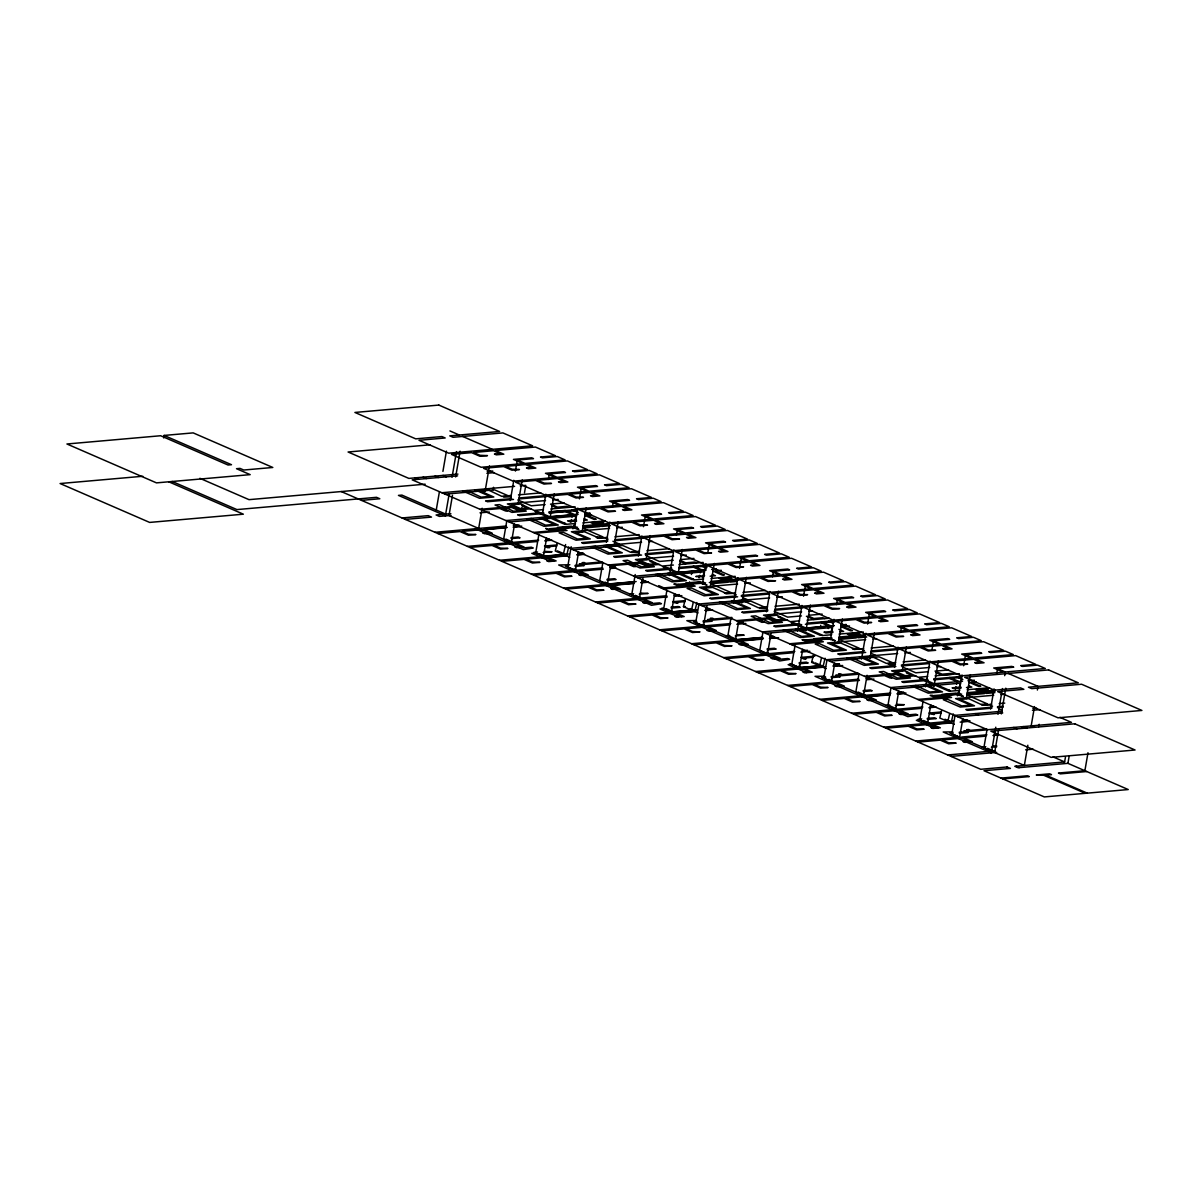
<?xml version="1.0" encoding="UTF-8"?>
<svg xmlns="http://www.w3.org/2000/svg" width="1202" height="1202" viewBox="0 0 1202 1202"><rect width="100%" height="100%" fill="white"/><g stroke="black" fill="none" stroke-linecap="round" stroke-linejoin="round"><path stroke-width="1.5" d="M163.682 437.919L164.103 435.44L193.176 432.885L272.809 467.473L243.751 470.027L239.979 468.389L236.524 468.705L250.181 474.64L156.47 482.873L66.936 443.989L160.647 435.74L228.034 465.009L231.49 464.708L164.103 435.44M436.251 510.039L439.436 491.633M442.922 471.394L446.423 451.156M449.172 493.887L445.672 514.125L401.904 495.089L398.448 495.389L445.581 515.853M452.027 477.329L456.475 451.576M452.478 495.329L448.977 515.553L478.666 528.459L482.152 508.221M455.648 476.924L460.096 451.171M485.022 491.663L489.469 465.91M493.09 489.77L493.526 487.306M506.823 520.751L503.653 539.157L511.406 542.523L514.591 524.132M510.324 500.513L513.81 480.274M515.403 471.079L517.311 460.05L533.493 458.623L531.615 457.797L513.449 459.404L523.11 463.596L481.146 467.277L451.516 454.401L471.59 452.643L479.959 456.279L487.456 455.618L480.049 455.288L473.558 452.478L493.481 450.72L499.972 453.545L494.443 454.025L496.336 454.837L503.818 454.191L495.449 450.555L535.431 447.039L555.414 455.708L540.494 457.015L542.372 457.842L557.292 456.535L565.06 459.9L525.079 463.416L517.311 460.05M518.092 503.893L522.224 479.974M521.503 510.084L521.923 507.605M524.493 492.775L525.77 485.353L520.181 485.848M538.842 534.665L535.671 553.055L543.424 556.421L546.61 538.03M542.342 514.426L545.828 494.187M548.382 479.463L549.329 473.949L565.511 472.521L563.633 471.71L545.468 473.303L555.114 477.495L513.164 481.176L483.535 468.314L503.608 466.556L511.977 470.192L519.474 469.531L512.067 469.201L505.576 466.376L525.499 464.633L531.975 467.443L526.461 467.924L528.354 468.75L535.837 468.089L527.468 464.453L567.449 460.937L587.432 469.621L572.513 470.929L574.391 471.74L589.311 470.433L597.078 473.813L557.097 477.314L549.329 473.949M550.095 517.792L554.227 493.872M571.175 546.73L567.675 566.968L575.442 570.334L578.628 551.943M574.361 528.324L577.846 508.085M579.439 498.89L581.347 487.862L597.529 486.434L595.651 485.608L577.486 487.216L587.132 491.408L545.182 495.089L515.553 482.212L535.626 480.454L543.995 484.09L551.493 483.429L544.085 483.099L537.595 480.289L557.503 478.531L563.993 481.356L558.479 481.837L560.372 482.648L567.855 482.002L559.486 478.366L599.467 474.85L619.436 483.52L604.531 484.827L606.409 485.653L621.329 484.346L629.097 487.712L589.115 491.227L581.347 487.862M582.114 531.705L586.245 507.785M602.878 562.476L599.693 580.866L607.461 584.232L610.631 565.841M606.364 542.237L609.865 521.999M612.404 507.274L613.366 501.76L629.548 500.332L627.669 499.521L609.504 501.114L619.15 505.306L577.2 508.987L547.571 496.125L567.629 494.368L576.013 498.004L583.496 497.343L576.104 497.012L569.613 494.187L589.521 492.444L596.012 495.254L590.498 495.735L592.376 496.561L599.873 495.9L591.504 492.264L631.486 488.748L651.454 497.433L636.534 498.74L638.427 499.551L653.347 498.244L661.1 501.625L621.118 505.125L613.366 501.76M614.132 545.603L618.264 521.683M635.212 574.541L631.711 594.78L639.479 598.145L642.965 577.907M638.382 556.135L641.883 535.897M643.476 526.701L645.384 515.673L661.566 514.246L659.673 513.419L641.522 515.027L651.168 519.204L609.204 522.9L579.589 510.024L599.648 508.266L608.032 511.902L615.514 511.241L608.122 510.91L601.631 508.1L621.539 506.342L628.03 509.167L622.516 509.648L624.394 510.459L631.891 509.813L623.507 506.177L663.504 502.661L683.472 511.331L668.552 512.638L670.446 513.464L685.365 512.157L693.118 515.523L653.137 519.039L645.384 515.673M646.15 559.516L650.282 535.596M666.9 590.287L663.729 608.678L671.497 612.043L674.668 593.653M669.454 575.563L673.901 549.81M676.441 535.085L677.387 529.571L693.584 528.144L691.691 527.332L673.541 528.925L683.187 533.117L641.222 536.798L611.608 523.937L631.666 522.179L640.05 525.815L647.532 525.154L640.125 524.823L633.634 521.999L653.557 520.256L660.048 523.065L654.534 523.546L656.412 524.372L663.91 523.711L655.526 520.075L695.507 516.559L715.49 525.244L700.571 526.551L702.464 527.362L717.369 526.055L725.137 529.436L685.155 532.937L677.387 529.571M678.168 573.414L682.3 549.494M698.918 604.185L695.748 622.591L703.516 625.957L707.001 605.718M702.419 583.947L705.92 563.708M707.813 552.68L709.405 543.484L725.587 542.057L723.709 541.231L705.544 542.838L715.205 547.015L673.24 550.711L643.611 537.835L663.684 536.077L672.053 539.713L679.551 539.052L672.143 538.721L665.653 535.912L685.576 534.154L692.067 536.978L686.537 537.459L688.43 538.271L695.913 537.625L687.544 533.988L727.526 530.473L747.509 539.142L732.589 540.449L734.467 541.276L749.387 539.968L757.155 543.334L717.173 546.85L709.405 543.484M710.187 587.327L714.319 563.407M730.936 618.098L727.766 636.489L735.519 639.855L738.704 621.464M733.475 603.374L737.923 577.621M739.515 568.426L741.424 557.382L757.606 555.955L755.727 555.144L737.562 556.736L747.208 560.928L705.258 564.609L675.629 551.748L695.703 549.99L704.072 553.626L711.569 552.965L704.162 552.635L697.671 549.81L717.594 548.067L724.085 550.877L718.556 551.357L720.449 552.184L727.931 551.523L719.562 547.887L759.544 544.371L779.527 553.055L764.607 554.362L766.485 555.174L781.405 553.867L789.173 557.247L749.192 560.748L741.424 557.382M741.874 603.073L746.322 577.306M762.954 631.997L759.769 650.387L767.537 653.768L771.038 633.529M766.455 611.758L769.941 591.519M772.48 576.81L773.442 571.281L789.624 569.868L787.746 569.042L769.581 570.649L779.227 574.826L737.277 578.523L707.647 565.646L727.721 563.888L736.09 567.524L743.587 566.863L736.18 566.533L729.689 563.708L749.597 561.965L756.088 564.79L750.574 565.271L752.467 566.082L759.949 565.436L751.581 561.785L791.562 558.284L811.545 566.953L796.625 568.261L798.504 569.087L813.423 567.78L821.191 571.145L781.21 574.661L773.442 571.281M774.208 615.139L778.34 591.219M794.973 645.91L791.787 664.3L799.555 667.666L802.741 649.275M797.512 631.185L801.959 605.432M803.552 596.237L805.46 585.194L821.642 583.766L819.764 582.955L801.599 584.548L811.245 588.74L769.295 592.421L739.666 579.559L759.739 577.801L768.108 581.437L775.606 580.776L768.198 580.446L761.707 577.621L781.616 575.878L788.106 578.688L782.592 579.169L784.47 579.995L791.968 579.334L783.599 575.698L823.58 572.182L843.549 580.866L828.644 582.174L830.522 582.985L845.442 581.678L853.21 585.058L813.213 588.559L805.46 585.194M805.911 630.885L810.358 605.117M826.991 659.808L823.806 678.198L831.574 681.579L834.744 663.173M830.477 639.569L833.978 619.33M836.517 604.621L837.478 599.092L853.66 597.679L851.767 596.853L833.617 598.461L843.263 602.638L801.313 606.334L771.684 593.457L791.742 591.7L800.126 595.336L807.609 594.674L800.216 594.344L793.726 591.519L813.634 589.776L820.125 592.601L814.61 593.082L816.489 593.893L823.986 593.247L815.602 589.596L855.599 586.095L875.567 594.765L860.647 596.072L862.54 596.898L877.46 595.591L885.213 598.957L845.231 602.472L837.478 599.092M838.245 642.95L842.377 619.03M859.009 673.721L855.824 692.112L863.592 695.477L867.078 675.254M861.549 658.996L865.996 633.244M867.589 624.048L869.482 613.005L885.679 611.578L883.786 610.766L865.635 612.359L875.281 616.551L833.317 620.232L803.702 607.371L823.761 605.613L832.145 609.249L839.627 608.588L832.22 608.257L825.744 605.432L845.652 603.689L852.143 606.499L846.629 606.98L848.507 607.806L856.004 607.145L847.62 603.509L887.602 599.993L907.585 608.678L892.665 609.985L894.558 610.796L909.478 609.489L917.231 612.87L877.25 616.371L869.482 613.005M869.947 658.696L874.395 632.928M891.013 687.619L887.842 706.01L895.61 709.39L898.78 690.985M894.513 667.38L898.014 647.142M900.553 632.432L901.5 626.903L917.697 625.491L915.804 624.664L897.654 626.272L907.3 630.449L865.335 634.145L835.706 621.269L855.779 619.511L864.148 623.147L871.645 622.486L864.238 622.155L857.747 619.33L877.67 617.588L884.161 620.412L878.647 620.893L880.525 621.704L888.023 621.058L879.639 617.407L919.62 613.906L939.603 622.576L924.684 623.883L926.577 624.709L941.482 623.402L949.249 626.768L909.268 630.284L901.5 626.903M902.281 670.761L906.413 646.841M923.031 701.532L919.861 719.923L927.613 723.288L930.799 704.898M925.57 686.808L930.017 661.055M931.926 650.012L933.518 640.816L949.7 639.389L947.822 638.578L929.657 640.17L939.318 644.362L897.353 648.043L867.724 635.182L887.797 633.424L896.166 637.06L903.664 636.399L896.256 636.068L889.765 633.244L909.689 631.486L916.179 634.31L910.65 634.791L912.543 635.618L920.026 634.957L911.657 631.32L951.638 627.805L971.622 636.489L956.702 637.796L958.58 638.608L973.5 637.3L981.268 640.681L941.286 644.182L933.518 640.816M933.969 686.507L938.416 660.739M955.049 715.43L951.879 733.821L959.632 737.202L962.817 718.796M958.55 695.192L962.036 674.953M963.628 665.758L965.537 654.714L981.718 653.302L979.84 652.476L961.675 654.083L971.321 658.26L929.371 661.956L899.742 649.08L919.815 647.322L928.184 650.958L935.682 650.297L928.275 649.966L921.784 647.142L941.707 645.399L948.183 648.224L942.668 648.704L944.562 649.516L952.044 648.87L943.675 645.219L983.657 641.718L1003.64 650.387L988.72 651.694L990.598 652.521L1005.518 651.214L1013.286 654.579L973.304 658.095L965.537 654.714M966.303 698.572L970.435 674.653M987.067 729.344L983.882 747.734L991.65 751.1L995.782 727.195M990.568 709.105L994.054 688.866M996.593 674.142L997.555 668.628L1013.737 667.2L1011.859 666.389L993.693 667.981L1003.339 672.173L961.39 675.855L931.76 662.993L951.834 661.22L960.203 664.871L967.7 664.21L960.293 663.88L953.802 661.055L973.71 659.297L980.201 662.122L974.687 662.602L976.58 663.429L984.062 662.768L975.693 659.132L1015.675 655.616L1035.643 664.3L1020.738 665.607L1022.617 666.419L1037.536 665.112L1045.304 668.492L1005.323 671.993L997.555 668.628M998.006 714.319L1002.453 688.551M1004.677 675.674L1005.323 671.993M998.787 728.652L994.655 752.557L1024.344 765.464L1027.83 745.225M1001.326 713.928L1005.773 688.175M1031.015 726.819L1034.516 706.581M1037.371 690.038L1038.002 686.357L1008.313 673.451M1038.783 726.774L1039.204 724.31M1006.885 766.996L1010.431 768.409L984.002 770.722L1044.328 796.926L1128.242 789.549L1067.917 763.345L1018.064 767.732L1014.773 766.305L1064.626 761.918L1065.468 756.975M1067.917 763.345L1069.164 756.163M1087.99 752.737L1084.88 770.722L1058.466 773.036L1060.344 773.863L1086.773 771.534M542.793 556.286L563.302 554.483L565.616 544.536M570.845 522.164L571.431 519.685M572.017 517.191L572.603 514.711L565.06 511.436L549.269 512.818M546.099 557.713L566.593 555.91L568.711 546.88M572.933 528.805L573.775 525.184M574.631 521.563L575.893 516.139L552.935 518.167M670.971 611.953L691.466 610.15L693.208 602.698M699.023 577.831L699.609 575.352M700.195 572.873L700.766 570.379L693.223 567.104M674.277 613.381L694.771 611.578L696.89 602.548M702.794 577.23L704.072 571.821L681.098 573.835M799.15 667.621L819.644 665.818L821.387 658.365M828.358 628.541L828.944 626.047L821.402 622.771M802.44 669.048L822.949 667.26L825.053 658.215M830.973 632.913L832.235 627.489L809.277 629.502M949.565 714.033L947.822 721.485L939.799 718.015L941.632 710.592M955.365 689.182L955.951 686.688M956.537 684.208L957.123 681.714L949.58 678.439M930.618 724.731L951.113 722.928L953.231 713.883M957.453 695.808L958.294 692.187M959.151 688.581L960.413 683.157L937.455 685.17M557.112 543.589L555.279 550.997L563.302 554.483M691.466 610.15L683.457 606.679L685.29 599.257M688.956 584.412L689.572 581.948M691.39 574.526L692.006 572.047M819.644 665.818L811.635 662.347L813.469 654.925M820.185 627.729L820.786 625.25M430.136 444.8L348.084 451.997L408.875 478.411L457.947 474.099M142.798 476.262L60.1 483.535L149.634 522.419L243.36 514.186L168.716 481.762M487.246 471.515L492.79 471.034M457.571 475.857L412.181 479.838L987.533 729.734L1071.448 722.372L1059.909 717.354M486.855 473.272L494.247 472.626M425.162 484.181L249.009 499.656L199.893 478.321M441.855 492.73L514.591 486.344M361.517 500.363L379.817 498.755L376.511 497.312L236.914 509.588L172.171 481.461M445.161 494.172L494.548 489.83L509.152 496.171L503.232 496.696L511.03 496.997M511.03 495.494L501.715 496.321L488.583 490.1L479.718 490.882L493.827 497.012L479.538 498.274L462.575 490.912M518.483 494.848L540.84 492.88M511.631 498.635L485.608 500.918L487.486 501.73L513.509 499.446M519.069 497.974L546.94 495.524M519.084 498.95L546.97 496.501M545.513 500.573L507.364 503.923L522.419 510.459L513.539 511.241L499.476 504.615L495.029 505.005L511.992 512.383L526.281 511.105L511.721 504.795L520.601 504.014L534.169 510.414L543.484 509.603M552.785 499.942L558.224 499.461M480.034 509.317L511.872 506.508L517.536 508.972L527.393 508.1L521.743 505.651L523.711 505.471M481.912 510.129L499.942 508.551L505.606 511L507.575 510.835L501.925 508.371L511.782 507.499L517.446 509.964L531.254 508.747M545.107 504.585L531.299 505.787L517.792 499.927M552.229 503.954L564.129 502.902M402.039 517.957L428.212 515.658L431.518 517.1L405.344 519.399M450.87 513.675L436.101 514.967L439.406 516.394L451.035 515.373M480.019 512.833L489.259 512.022M550.937 508.942L575.157 506.808M549.164 511.857L565.15 510.444L574.571 514.531L578.027 514.231M543.65 512.533L517.626 514.817L519.504 515.643L543.665 513.509M549.224 512.037L578.958 509.438M549.254 513.029L577.125 510.58M505.952 520.571L547.661 516.905L534.935 511.376L536.903 511.211L549.63 516.725L572.603 514.711M585.043 513.615L589.866 513.194M577.531 514.486L539.382 517.837L554.438 524.372L545.558 525.154L531.494 518.528L527.047 518.918L544.01 526.281L558.284 525.019L543.74 518.693L552.62 517.912L565.646 523.681L563.678 523.862L550.952 518.332L509.242 521.999M584.788 513.84L590.242 513.359M591.549 514.772L586.741 515.192L596.177 519.279L594.194 519.459L584.773 515.357M435.034 532.291L506.207 526.025M513.344 525.409L518.948 524.913M576.419 520.03L567.644 520.812L569.538 521.623L576.629 521.007M583.736 520.376L587.297 520.06L584.157 518.693M437.859 533.508L460.05 531.569L468.434 535.206L475.917 534.544L468.51 534.214L462.034 531.389L481.762 529.661L523.471 547.887L531.374 547.195L533.252 548.022L523.321 549.63L475.256 528.745M507.274 527.408L483.73 529.481L492.099 533.117L484.616 533.778L482.723 532.967L488.252 532.471M514.516 526.777L521.773 526.145M482.017 529.887L505.787 527.798M513.104 527.152L520.406 526.506M565.286 523.411L564.294 523.501L566.187 524.312L575.503 523.501M582.955 522.84L605.312 520.887M575.668 526.446L549.645 528.73L551.523 529.541L577.546 527.257M583.09 525.785L609.113 523.501M583.12 526.761L609.144 524.478M533.282 532.441L551.312 530.848L545.663 528.399L553.281 530.683L563.152 529.812L557.488 527.362L571.311 526.145L578.853 529.421L571.22 527.137L561.349 528.009L567.013 530.458L535.16 533.252M610.391 525.665L601.902 526.416L594.825 523.336L603.704 522.554L601.826 521.743L590.978 522.69L599.933 526.581L582.654 528.099L602.923 536.903L596.312 537.414L598.205 538.226L607.521 537.399M609.549 528.384L571.401 531.735L586.456 538.271L577.576 539.052L563.498 532.426L559.065 532.817L576.028 540.194L590.302 538.917L575.758 532.606L584.638 531.825L597.304 537.324M616.806 527.753L622.26 527.272M510.97 537.64L518.167 537.009L520.06 537.82L511.166 538.601M467.488 546.384L511.391 542.523M538.721 540.119L513.359 542.357L505.817 539.082M545.963 539.488L549.584 539.172M469.877 547.421L492.069 545.468L500.438 549.104L507.935 548.443L500.528 548.112L494.037 545.302L513.78 543.559M537.489 541.486L515.748 543.394L524.117 547.03L516.635 547.691L514.741 546.865L520.271 546.384M544.731 540.84L551.973 540.209M614.973 536.753L639.194 534.62M607.671 540.344L581.663 542.628L583.541 543.454L607.701 541.321M615.108 539.698L642.995 537.249M544.506 546.039L556.721 544.972M615.139 540.675L643.025 538.226M556.706 545.948L547.842 546.73L549.72 547.556L547.751 547.721L545.858 546.91M570.033 548.397L619.421 544.07L612.93 541.246M641.552 542.282L603.419 545.648L618.459 552.184L609.579 552.965L595.516 546.339L591.083 546.73L608.047 554.092L622.32 552.83L607.776 546.504L616.656 545.723L630.209 552.124L639.539 551.312M648.825 541.651L652.461 541.336M537.579 552.018L533.973 552.334L543.394 556.436L499.506 560.282M544.791 551.387L552.079 551.733L543.169 552.514M535.266 553.01L531.81 553.311L550.185 561.289L553.641 560.988L545.783 557.473L526.055 559.2L532.546 562.025L539.953 562.356L532.456 563.017L524.087 559.381L501.895 561.319M573.339 549.84L622.711 545.498L637.33 551.838L631.411 552.364L639.209 552.665M568.816 554.002L565.271 554.302L557.262 550.832M577.696 553.221L583.03 552.755M567.104 554.347L545.377 556.256L539.337 553.641M577.982 553.386L581.603 553.07M567.69 555.549L547.766 557.292L556.135 560.928L548.653 561.589L546.76 560.778L552.274 560.282M576.75 554.753L583.992 554.107M577.441 554.963L584.548 554.332M646.992 550.651L669.349 548.698M639.689 554.257L613.666 556.541L615.559 557.352L641.583 555.069M645.264 553.761L673.15 551.312M645.294 554.738L673.18 552.289M569.853 564.73L558.675 564.985L651.499 605.297L661.431 603.689L659.537 602.863L651.649 603.554L609.82 585.284L590.092 587.012L596.583 589.836L603.99 590.167L596.492 590.828L588.124 587.192L565.917 589.13M601.992 561.905L586.005 563.317L584.112 562.491L582.144 562.671L584.037 563.483L579.319 563.903L581.197 564.715L602.157 562.882M673.571 556.195L635.422 559.546L650.477 566.082L641.598 566.863L627.534 560.237L623.102 560.628L640.065 568.005L654.339 566.728L639.795 560.417L648.674 559.636L662.227 566.037L673.405 565.06M680.843 555.549L686.297 555.084M568.576 565.826L565.421 566.112L607.431 584.247L563.528 588.094M575.007 565.451L582.204 564.82L584.097 565.631L575.187 566.412M608.197 564.985L640.05 562.19L645.699 564.639L655.571 563.768L649.906 561.319L651.89 561.139M610.09 565.796L628.12 564.219L633.77 566.668L635.753 566.503L630.088 564.038L639.96 563.182L645.609 565.631L659.432 564.414M673.285 560.252L659.477 561.454L645.97 555.594M680.407 559.621L694.005 558.419M531.509 574.195L575.412 570.334M602.743 567.93L577.396 570.169L574.376 568.846M610 567.299L615.424 566.818M533.898 575.232L556.105 573.279L564.474 576.915L571.972 576.254L564.564 575.923L558.074 573.114L577.801 571.371M603.329 569.132L579.785 571.205L588.154 574.841L580.656 575.503L578.778 574.676L584.292 574.195M610.571 568.501L616.01 568.02M679.01 564.564L703.23 562.431M671.708 568.155L645.684 570.439L647.577 571.266L671.738 569.132M679.115 567.359L707.031 565.06M679.175 568.486L707.046 566.037M634.115 576.239L675.824 572.573L663.113 567.043L665.082 566.878L677.808 572.392L700.766 570.379M706.19 569.898L702.749 570.214L693.314 566.112M711.614 569.432L716.437 569.012L712.861 569.463M705.589 570.094L667.441 573.459L682.496 579.995L673.616 580.776L659.552 574.15L655.12 574.541L672.083 581.903L686.357 580.641L671.813 574.316L680.693 573.534L693.824 579.364L691.856 579.529L679.13 574L637.421 577.666M607.01 579.364L614.222 578.718L616.1 579.544L607.205 580.326M721.335 570.304L714.92 570.86L724.34 574.947L722.372 575.127L712.951 571.04M606.89 584.112L636.143 581.543M641.628 581.062L645.279 580.746M634.761 581.843L609.399 584.067L604.876 582.099M642.003 581.197L645.639 580.882M704.597 575.698L695.823 576.479L703.035 576.825M710.142 576.209L715.46 575.728L712.32 574.376M633.529 583.195L611.788 585.104L620.172 588.74L612.674 589.401L610.796 588.589L616.31 588.094M640.771 582.564L648.028 581.918M610.18 585.554L633.95 583.466M641.267 582.82L648.584 582.174M693.344 579.033L692.367 579.124L694.245 579.935L703.561 579.124M711.013 578.462L735.248 576.344M703.726 582.068L677.703 584.352L679.596 585.164L705.604 582.88M711.163 581.407L739.035 578.958M709.33 582.549L739.065 579.935M661.446 588.109L679.491 586.531L673.826 584.067L675.809 583.902L681.459 586.351L691.33 585.479L685.666 583.03L699.474 581.813L707.016 585.089L699.399 582.805L689.527 583.676L695.177 586.125L663.339 588.92M736.871 581.483L730.08 582.084L723.003 579.003L731.883 578.222L730.005 577.411L719.142 578.357L728.096 582.249L710.833 583.766L731.101 592.571L724.385 593.022L726.263 593.848L735.579 593.022M737.607 584.007L699.459 587.357L714.514 593.893L705.634 594.674L691.571 588.048L687.123 588.439L704.087 595.816L718.375 594.539L703.816 588.229L712.696 587.447L725.362 592.947M744.879 583.361L750.318 582.895M630.028 594.058L633.634 593.743M640.831 593.097L648.118 593.442L639.224 594.224M595.546 602.007L639.449 598.145M666.779 595.741L641.417 597.98L635.392 595.351M674.022 595.11L679.461 594.629M597.935 603.043L620.127 601.09L628.511 604.726L635.993 604.065L628.601 603.735L622.11 600.925L641.838 599.182M667.365 596.943L643.806 599.017L652.19 602.653L644.693 603.314L642.815 602.487L648.329 602.007M674.607 596.312L681.85 595.666M743.031 592.376L765.404 590.407M735.744 595.967L709.721 598.25L711.599 599.077L737.622 596.793M741.318 595.471L769.19 593.022M672.669 601.721L684.9 600.639M741.349 596.462L769.22 594.013M684.885 601.631L676.005 602.412L677.898 603.224L674.037 602.578M698.212 604.08L747.584 599.738L742.716 597.619M769.626 597.905L731.477 601.27L746.532 607.806L737.652 608.588L723.589 601.962L719.142 602.352L736.105 609.715L750.394 608.452L735.834 602.127L744.714 601.346L758.282 607.746L767.597 606.935M776.883 597.274L782.337 596.793M671.047 607.16L678.259 606.529L680.137 607.356L671.242 608.137M683.457 606.679L685.425 606.499M663.429 608.678L659.988 608.978L678.364 616.957M701.502 605.507L750.889 601.165L765.494 607.506L759.574 608.032L767.387 608.332M696.995 609.669L693.449 609.985L690.233 608.588M705.875 608.888L709.42 608.573M627.564 615.905L671.467 612.058L662.047 607.957M696.98 609.805L673.436 611.878L665.893 608.603M706.04 609.008L709.661 608.693M629.953 616.942L652.145 615.003L660.529 618.639L668.011 617.978L660.619 617.648L654.128 614.823L673.856 613.095L681.804 616.656M695.748 611.172L675.824 612.915L684.208 616.551L676.711 617.212L674.833 616.401L680.347 615.905M704.808 610.376L712.05 609.73M705.619 610.631L712.726 610M775.05 606.274L799.27 604.155M767.762 609.88L741.739 612.164L743.617 612.975L767.777 610.856M775.185 609.219L803.071 606.77M775.215 610.195L803.101 607.746M696.439 620.548L686.838 620.653L779.677 660.965L789.609 659.357L787.716 658.531L779.828 659.237L737.893 640.906L718.15 642.634L724.641 645.459L732.048 645.79L724.551 646.451L716.182 642.815L693.99 644.753M731.928 617.422L714.183 618.985L712.29 618.159L710.322 618.339L712.2 619.15L707.497 619.571L709.375 620.397L732.078 618.399M801.644 611.818L763.495 615.169L778.55 621.704L769.671 622.486L755.607 615.86L751.16 616.25L768.123 623.628L782.397 622.351L767.853 616.04L776.732 615.259L790.3 621.659L799.615 620.833M808.901 611.172L812.537 610.856M696.754 621.494L693.584 621.78L735.504 639.87L691.601 643.716M703.065 621.073L710.277 620.442L712.155 621.254L703.26 622.035M736.375 620.653L768.228 617.858L773.878 620.307L783.734 619.436L778.085 616.987L780.053 616.806M738.268 621.464L756.298 619.886L761.948 622.335L763.916 622.17L758.267 619.706L768.138 618.85L773.788 621.299L787.595 620.082M801.464 615.92L787.641 617.137L774.133 611.262M808.585 615.289L822.168 614.102M659.582 629.818L703.486 625.957M730.816 623.553L705.454 625.791L702.434 624.469M738.058 622.921L743.497 622.441M661.971 630.855L684.163 628.901L692.547 632.537L700.03 631.876L692.622 631.546L686.132 628.736L705.875 626.993M729.584 624.92L707.843 626.828L716.212 630.464L708.729 631.125L706.836 630.299L712.365 629.818M736.826 624.274L745.886 623.477M807.068 620.187L829.425 618.219M799.766 623.778L773.757 626.062L775.636 626.888L801.659 624.604M807.203 623.132L835.089 620.683M805.37 624.274L835.12 621.659M762.293 631.906L804.003 628.24L791.277 622.711L793.26 622.546L805.971 628.075L828.944 626.047M834.368 625.581L830.913 625.881L821.492 621.78M841.4 624.95L846.208 624.529M833.662 625.716L795.514 629.082L810.554 635.618L801.674 636.399L787.611 629.773L783.178 630.164L800.141 637.526L814.415 636.264L799.871 629.938L808.751 629.157L822.003 635.032L820.019 635.197L807.308 629.668L765.599 633.334M840.919 625.085L846.373 624.604M726.068 635.768L729.674 635.452M736.886 634.821L744.173 635.167L735.263 635.948M849.498 625.972L843.098 626.527L852.518 630.629L850.55 630.795L841.115 626.708M735.053 639.795L762.489 637.376M769.806 636.729L773.457 636.414M762.834 637.466L737.472 639.689L729.93 636.414M770.076 636.82L773.697 636.504M832.761 631.381L824.001 632.147L825.879 632.958L832.986 632.342M840.093 631.711L843.639 631.411L838.921 629.352M763.405 638.653L739.861 640.726L748.23 644.362L740.748 645.023L738.854 644.212L744.369 643.716M770.647 638.022L776.086 637.541M738.359 641.222L762.128 639.133M769.445 638.487L778.58 637.691M821.417 634.656L820.425 634.746L822.303 635.558L831.634 634.746M839.086 634.085L863.306 631.967M831.784 637.691L805.761 639.975L807.654 640.786L831.814 638.668M839.221 637.03L865.245 634.746M839.251 638.007L865.275 635.723M789.624 643.776L807.654 642.199L802.004 639.734L803.973 639.569L809.637 642.018L819.494 641.147L813.844 638.698L827.652 637.481L835.195 640.756L827.562 638.472L817.706 639.344L823.355 641.793L791.517 644.603M866.747 637L858.243 637.751L851.181 634.686L860.061 633.905L858.168 633.078L847.32 634.04L856.275 637.916L839.011 639.434L859.265 648.239L852.443 648.644L854.322 649.471L863.637 648.644M865.665 639.629L827.517 642.98L842.572 649.516L833.692 650.297L819.629 643.671L815.196 644.062L832.16 651.439L846.433 650.162L831.889 643.851L840.769 643.07L853.435 648.569M872.937 638.983L876.574 638.668M767.101 648.885L774.298 648.254L776.192 649.065L767.282 649.846M723.604 657.629L767.507 653.768M794.838 651.364L769.49 653.603L766.47 652.28M802.095 650.733L807.519 650.252M725.993 658.666L748.2 656.713L756.569 660.349L764.066 659.688L756.659 659.357L750.168 656.547L769.896 654.805M793.605 652.716L771.879 654.639L780.248 658.275L772.766 658.936L770.873 658.11L776.387 657.629M800.863 652.085L809.908 651.289M871.104 647.998L893.462 646.03M863.802 651.589L837.779 653.873L839.672 654.699L865.695 652.416M871.24 650.943L899.126 648.494M800.848 657.389L814.821 656.157M871.27 651.92L899.141 649.471M813.063 657.299L804.183 658.08L806.061 658.891L804.093 659.072L802.215 658.245M826.375 659.748L897.684 653.527M904.956 652.896L910.41 652.416M799.105 662.783L806.317 662.152L808.21 662.978L799.3 663.759M811.635 662.347L813.604 662.167M791.607 664.345L788.151 664.646L806.527 672.639M829.681 661.175L879.068 656.833L893.672 663.173L887.752 663.699L889.63 664.526L895.55 664M834.053 664.556L839.372 664.09M755.622 671.527L799.525 667.681L790.105 663.579M823.235 665.592L801.509 667.501L798.489 666.193M834.098 664.631L839.537 664.165M758.011 672.564L780.218 670.626L788.587 674.262L796.085 673.601L788.677 673.27L782.186 670.446L801.914 668.718L809.983 672.324M825.624 666.629L803.898 668.537L812.267 672.173L804.769 672.835L802.891 672.023L808.405 671.527M832.866 665.998L840.123 665.352M833.797 666.299L842.677 665.517M895.655 662.557L886.34 663.369L872.787 656.968L863.907 657.749L878.452 664.075L864.178 665.337L847.215 657.975M903.108 661.896L925.48 659.943M893.957 665.653L869.797 667.786L871.69 668.597L895.851 666.479M901.395 665.006L929.281 662.557M901.425 665.983L929.296 663.534M824.617 676.215L815.016 676.32L907.841 716.632L917.772 715.025L915.894 714.213L907.991 714.905L865.951 696.529L846.223 698.257L852.714 701.082L860.106 701.412L852.624 702.073L844.24 698.437L822.048 700.375M858.333 673.255L842.347 674.653L840.468 673.841L838.485 674.006L840.378 674.833L835.66 675.239L837.554 676.065L858.498 674.217M929.702 667.441L891.553 670.791L906.608 677.327L897.729 678.108L883.665 671.482L879.218 671.873L896.181 679.25L910.47 677.973L895.926 671.663L904.79 670.881L918.358 677.282L927.674 676.456M936.974 666.794L940.595 666.479M824.918 677.162L821.762 677.447L863.562 695.492M822.123 677.492L825.729 677.177M831.123 676.696L838.335 676.065L840.213 676.876L831.318 677.658M864.554 676.32L896.391 673.526L902.056 675.975L911.912 675.118L906.263 672.654L908.231 672.489M866.432 677.132L884.462 675.554L890.126 678.018L892.094 677.838L886.445 675.389L896.301 674.517L901.966 676.966L915.774 675.749M927.899 671.738L915.819 672.804L902.311 666.93M948.648 669.92L935.051 671.107L942.128 674.187L951.007 673.405L952.885 674.217L942.037 675.178L936.073 672.579M787.641 685.44L831.544 681.579M858.874 679.175L833.512 681.414L828.989 679.446M866.116 678.544L869.737 678.228M790.03 686.477L812.236 684.524L820.605 688.16L828.088 687.499L820.696 687.168L814.205 684.359L833.933 682.616M859.46 680.377L835.901 682.451L844.285 686.087L836.787 686.748L834.909 685.921L840.423 685.44M866.702 679.746L873.944 679.1M935.126 675.809L959.361 673.676M927.839 679.4L901.816 681.684L903.694 682.511L927.869 680.377M933.684 678.86L961.299 676.456M933.789 679.836L961.315 677.447M890.472 687.574L962.547 681.249M967.971 680.768L974.431 680.227M863.141 690.594L870.353 689.963L872.231 690.789L863.337 691.571M893.762 689.016L935.472 685.35L948.198 690.865L950.166 690.699L936.809 684.779L927.929 685.561L942.488 691.886L928.199 693.148L911.236 685.786M976.069 681.774L971.261 682.195L980.697 686.297L978.713 686.462L969.293 682.375M819.659 699.339L890.892 693.088M897.969 692.397L903.573 691.976M960.939 687.048L952.164 687.814L954.057 688.641L961.164 688.01M966.483 687.544L971.817 687.078L968.677 685.711M889.66 694.44L867.919 696.349L876.303 699.985L868.806 700.646L866.927 699.834L872.442 699.339M896.902 693.809L905.962 693.013M866.537 696.89L890.306 694.801M897.624 694.155L904.926 693.509M949.475 690.279L948.483 690.369L950.376 691.18L959.692 690.369M967.144 689.708L989.501 687.754M959.857 693.314L933.834 695.597L935.712 696.409L961.735 694.125M967.294 692.653L995.166 690.203M967.309 693.629L995.196 691.18M917.802 699.444L935.832 697.866L930.183 695.402L932.151 695.237L937.8 697.686L947.672 696.829L942.022 694.365L955.83 693.148L963.373 696.424L955.74 694.14L945.869 695.011L951.533 697.476L919.68 700.27M994.91 692.668L986.421 693.419L979.345 690.354L988.224 689.572L986.346 688.746L975.498 689.708L984.453 693.599L967.174 695.102L987.443 703.906L981.523 704.432L983.416 705.243L989.336 704.733L992.582 706.145M993.738 695.252L955.59 698.602L970.645 705.138L961.765 705.92L947.702 699.294L943.254 699.684L960.218 707.061L974.491 705.784L959.947 699.474L968.827 698.693L982.395 705.093L991.71 704.267M1000.996 694.606L1004.632 694.29M886.144 705.304L889.75 704.988M896.962 704.342L904.25 704.688L895.355 705.469M851.677 713.252L895.58 709.39M922.911 706.986L897.548 709.225L890.006 705.95M930.153 706.355L933.774 706.04M854.066 714.288L876.258 712.335L884.642 715.971L892.124 715.31L884.717 714.98L878.241 712.17L897.969 710.427M921.679 708.339L899.937 710.262L908.306 713.898L900.824 714.544L898.931 713.733L904.46 713.252M928.921 707.708L936.163 707.077M999.162 703.621L1004.752 703.125M991.875 707.212L965.852 709.496L967.73 710.322L991.89 708.188M997.45 706.716L1003.024 706.235M929.026 713.056L941.241 711.975M997.465 707.708L1003.054 707.212M941.241 712.966L932.361 713.748L934.239 714.559L930.378 713.913M954.553 715.415L1002.107 711.238M1032.894 708.534L1036.605 708.203M921.769 718.886L918.163 719.202L927.598 723.303M927.178 718.405L934.375 717.774L936.268 718.601L927.373 719.382M919.785 720.013L916.33 720.314L934.705 728.307M957.859 716.843L1002.738 712.906M1032.443 710.292L1039.91 709.631M883.695 727.15L953.336 721.005M962.171 720.253L967.61 719.788M886.084 728.187L908.276 726.248L916.645 729.884L924.143 729.223L916.735 728.893L910.245 726.068L929.987 724.34L938.161 728.006M951.879 722.417L931.956 724.16L940.325 727.796L932.842 728.457L930.949 727.631L936.478 727.15M962.742 721.455L969.999 720.824M960.188 722.132L969.067 721.35M952.78 731.883L943.194 731.988L991.259 752.858M986.511 728.923L970.525 730.32L968.632 729.509L966.663 729.674L968.557 730.5L963.839 730.906L965.717 731.733M953.096 732.844L949.941 733.115L991.62 751.115M959.196 732.318L986.677 729.884M959.376 733.28L968.286 732.499L966.393 731.687M915.714 741.063L959.602 737.202M961.585 737.036L986.932 734.798M994.189 734.167L997.81 733.851M918.103 742.1L940.295 740.147L948.663 743.783L956.161 743.121L948.754 742.791L942.263 739.966L961.991 738.238M985.7 736.15L963.974 738.073L972.343 741.709L964.86 742.355L962.967 741.544L968.481 741.063M992.957 735.519L998.381 735.038M982.199 747.013L985.805 746.697M993.002 746.066L996.608 745.751M991.395 747.193L996.743 746.727M947.717 754.961L995.061 750.799M951.022 756.404L996.713 752.377M1025.607 749.838L1033.119 749.192M1007.126 766.966L980.712 769.295L341.248 491.558M1000.966 778.1L1027.394 775.771L1029.273 776.597L1002.859 778.911M449.924 430.932L459.344 435.019M462.635 436.446L492.324 449.353M568.366 507.214L566.488 506.388L557.608 507.169L550.531 504.104M577.17 511.03L572.047 509.843L578.327 512.563M696.544 562.882L694.651 562.055L685.771 562.837L680.122 560.387M702.193 565.331L706.911 567.374M824.722 618.549L822.829 617.723L813.949 618.504L808.3 616.055M830.372 620.998L833.512 622.366M958.55 676.681L961.69 678.033M700.225 565.511L706.506 568.23M828.403 621.179L833.106 623.222M956.567 676.846L962.847 679.581M949.67 677.447L959.091 681.549M551.553 505.576L557.518 508.161M679.716 561.244L685.696 563.828M806.407 616.265L813.859 619.496M608.062 539.127L604.816 537.715L597.003 537.414M736.225 594.795L732.98 593.382L725.182 593.097M864.403 650.462L861.158 649.065L853.345 648.764M870.894 653.287L875.762 655.406M999.072 708.955L1002.318 710.367M934.149 683.743L921.423 678.213L919.455 678.379L932.181 683.908M1031.466 725.873L1034.772 727.315M1023.578 726.579L1026.869 728.006M442.937 475.406L446.243 476.848M1021.61 726.744L1024.9 728.172M474.91 489.83L489.965 496.366L481.085 497.147L467.022 490.521M859.535 656.893L874.59 663.429L865.71 664.21L851.647 657.584M923.572 684.704L938.627 691.24L929.747 692.021L915.684 685.395M435.049 476.112L438.339 477.54M1013.707 727.435L1017.012 728.878M975.273 713.597L978.563 715.025M423.104 477.164L426.394 478.591M415.201 477.855L418.506 479.282M658.711 585.614L663.684 587.778M1053.072 756.899L1064.626 761.918M815.211 662.858L821.612 665.653M944.982 719.232L949.79 721.32M566.593 555.91L569.793 557.307M694.771 611.578L697.971 612.975M822.949 667.26L826.15 668.643M951.113 722.928L954.313 724.31M857.988 692.036L865.53 695.312M923.527 720.509L929.567 723.123M987.563 748.32L993.603 750.934M1087.269 793.155L1045.8 775.14L1051.465 774.644L1049.586 773.818L1036.274 774.989L1043.832 775.305L1085.286 793.32M1016.006 766.185L1019.311 767.627M438.835 405.074L354.921 412.451L415.712 438.85L441.885 436.551L445.176 437.979L419.002 440.293L448.692 453.184L532.606 445.807L502.917 432.915L453.064 437.288L449.773 435.86L499.626 431.473L438.835 405.074M1048.595 669.92L964.68 677.297L994.37 690.188L1020.543 687.89L1023.849 689.317L997.675 691.616L1057.985 717.819L1141.9 710.442L1081.59 684.238L1031.737 688.626L1028.431 687.198L1078.284 682.811L1048.595 669.92M1074.753 723.799L990.839 731.177L1051.149 757.365L1135.064 750.003L1074.753 723.799"/></g></svg>
